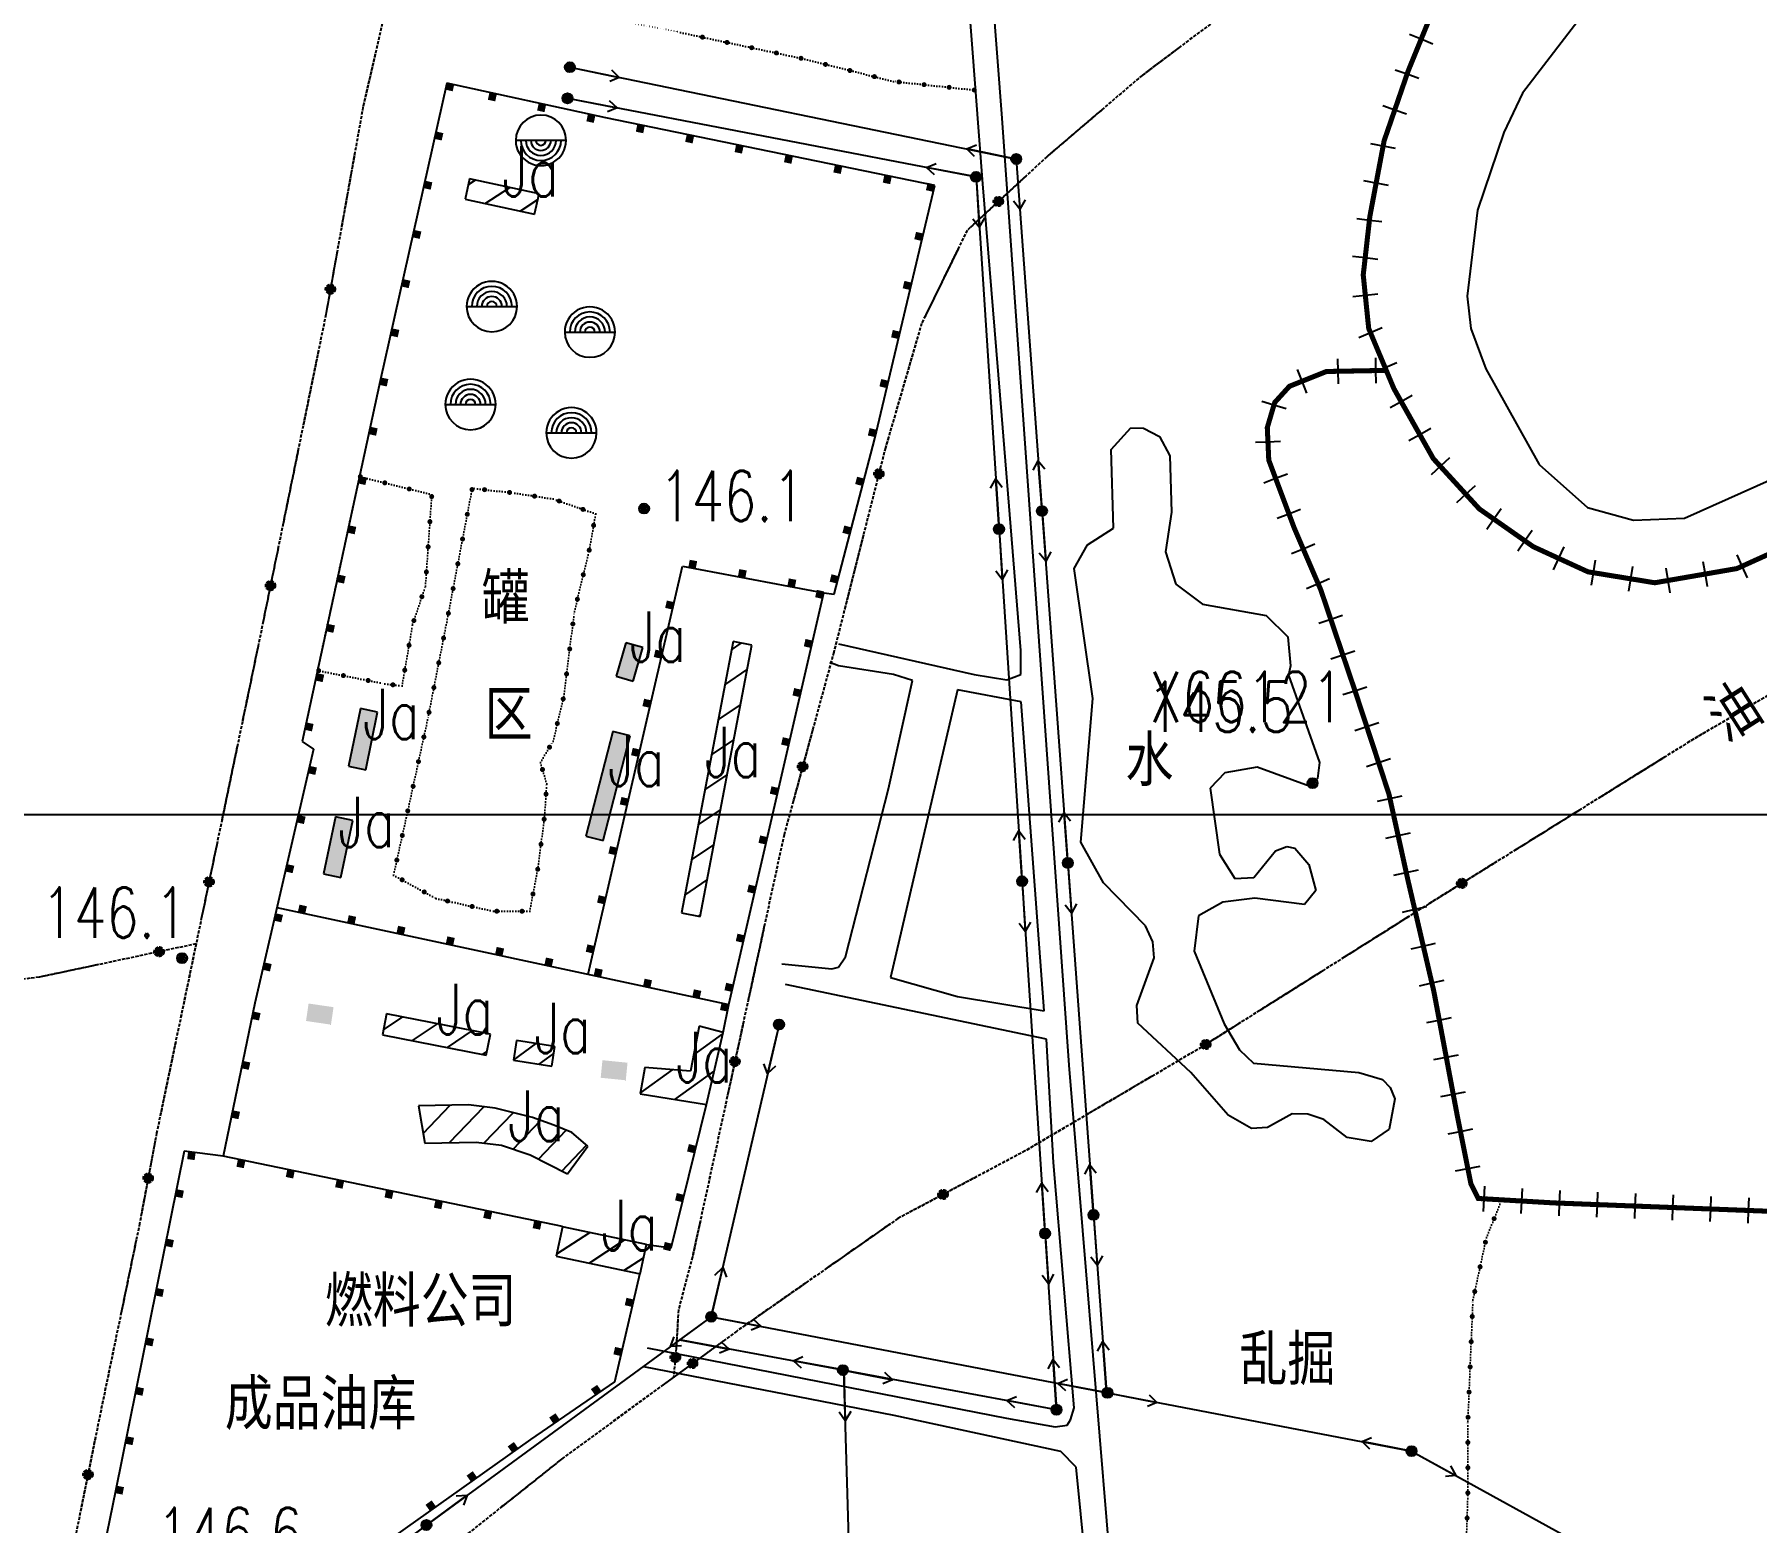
# Model space of a CAD drawing. Extents: x 408766 to 414302, y 5156573 to 5161925.
# Drawn here: x 411317 to 412000, y 5158719 to 5159309 of the extents above; entities that cross this region are included whole.
import ezdxf

# ---------------------------------------------------------------- set-up
doc = ezdxf.new("R2010")
doc.units = 0
doc.header["$LTSCALE"] = 1000
for name, pattern in [('0001', [0.5, 0.5, 0]), ('0004', [0.5, 0.5, 0]), ('5130', [1, 1, 0]), ('5320', [0.0018, 0.0013, -0.0005]), ('5400', [1, 1, 0]), ('5500', [1, 1, 0]), ('6121', [1, 1, 0]), ('6331', [1, 1, 0]), ('9100', [0.001, 0, -0.001]), ('9995', [0.001, 0, -0.001])]:
    doc.linetypes.add(name, pattern=pattern)
doc.layers.get('0').update_dxf_attribs({"linetype": 'CONTINUOUS'})
for name, color, linetype in [('0001', 1, 'CONTINUOUS'), ('0001ADD', 1, 'CONTINUOUS'), ('0001BAK', 1, 'CONTINUOUS'), ('0002', 2, 'CONTINUOUS'), ('0002ADD', 2, 'CONTINUOUS'), ('0005', 5, 'CONTINUOUS'), ('0005ADD', 5, 'CONTINUOUS'), ('0005BAK', 5, 'CONTINUOUS'), ('0006', 6, 'CONTINUOUS'), ('0007', 7, 'CONTINUOUS'), ('0009', 9, 'CONTINUOUS'), ('0010', 10, 'CONTINUOUS'), ('0010ADD', 10, 'CONTINUOUS'), ('0011ADD', 11, 'CONTINUOUS'), ('0011BAK', 11, 'CONTINUOUS'), ('0012', 12, 'CONTINUOUS'), ('0013', 13, 'CONTINUOUS'), ('0015', 15, 'CONTINUOUS'), ('0017', 85, 'CONTINUOUS')]:
    doc.layers.add(name, color=color, linetype=linetype)
doc.styles.add('CADSLDXJ', font='romanc', dxfattribs={"bigfont": 'cadsldxj'})
doc.styles.add('SIMPLEX', font='simplex.shx', dxfattribs={"width": 0.75, "height": 20})
doc.styles.add('XDX', font='simplex.shx', dxfattribs={"height": 20, "bigfont": 'xdx.shx'})

# ---------------------------------------------------------------- blocks, each defined once
blk = doc.blocks.new('8140')
for radius in [0.0002, 0.0001408438795997714, 8.315594389635764e-05, 3.012139848380626e-05]:
    blk.add_circle((0, 0), radius)
at = {"flags": 1}
blk.add_attdef('8140', (0, 0), '', height=1e-07, dxfattribs=at)
blk = doc.blocks.new('2111')
h = blk.add_hatch(color=256)
h.paths.add_polyline_path([(0.0005, 0.0003499999999999999), (-0.0005, 0.00035), (-0.0005, -0.00035), (0.0005, -0.00035)])
h.paths.add_polyline_path([(-1.071428571428571e-09, -2.5e-09), (3.392857142857143e-08, -2.5e-09), (3.392857142857143e-08, 1.25e-08), (-1.071428571428571e-09, 1.25e-08)], flags=24)
blk.add_line((0.0005, -0.00035), (0.0005, -0.00035))
at = {"style": 'CADSLDXJ', "flags": 1}
blk.add_attdef('2111', (0, 0), '', height=1e-08, dxfattribs=at)
blk = doc.blocks.new('3241')
blk.add_lwpolyline([(-0.001, 0), (0.001, 0)])
for radius, start, end in [(0.001, 359.9998770684631, 180.0000695068902), (0.0008, 0, 180), (0.0006, 0, 180), (0.0004, 0, 180), (0.0002, 0, 180), (0.001, 180.0000915167294, 359.9998163741554)]:
    blk.add_arc((0, 0), radius, start, end)
at = {"flags": 1}
blk.add_attdef('3241', (0, 0), '', height=1e-11, dxfattribs=at)
blk = doc.blocks.new('3244')
blk.add_lwpolyline([(0.001, -1.224606353822377e-19), (-0.001, 1.224606353822377e-19)])
for radius, start, end in [(0.001, 9.151672939466948e-05, 179.9998163741555), (0.001, 179.9998770684631, 6.950689016349543e-05), (0.0008, 180, 0), (0.0006, 180, 0), (0.0004, 180, 0), (0.0002, 180, 0)]:
    blk.add_arc((0, 0), radius, start, end)
at = {"flags": 1}
blk.add_attdef('3244', (0, 0), '', height=1e-08, dxfattribs=at)
blk = doc.blocks.new('5130')
blk.add_hatch(color=256).paths.add_polyline_path([(0.0002, 0, 1), (-0.0002, 0, 1)])
for points in [[(0, 0), (0.002, 0)], [(0.00163791951807736, 0.0002329556220974421), (0.002, 0), (0.001658335508446954, -0.0002290562335962028)]]:
    blk.add_lwpolyline(points)
blk.add_circle((0, 0), 0.0002)
at = {"flags": 1}
blk.add_attdef('5130', (0, 0), '', height=1e-06, dxfattribs=at)
blk = doc.blocks.new('5131')
for points in [[(-0.00163791951807736, -0.0002329556220974419), (-0.002, 2.449212707644754e-19), (-0.001658335508446954, 0.000229056233596203)], [(0, 0), (-0.002, 2.449212707644754e-19)]]:
    blk.add_lwpolyline(points)
at = {"flags": 1}
blk.add_attdef('5131', (0, 0), '', height=1e-10, dxfattribs=at)
blk = doc.blocks.new('9100')
blk.add_hatch(color=256).paths.add_polyline_path([(0.0001, 0, 1), (-0.0001, 0, 1)])

msp = doc.modelspace()

# ---------------------------------------------------------------- hatches: boundary and pattern name
at = {"layer": '0001ADD', "linetype": '0001'}
h = msp.add_hatch(dxfattribs=at)
h.set_pattern_fill('U', color=256, scale=10, angle=32.83494394615467, style=0, pattern_type=0)
h.set_pattern_definition([(32.83494394615467, (0, 0), (-5.422207600753642, 8.402360664380543), [])])
h.paths.add_polyline_path([(411487.7668301724, 5159244.095655535), (411515.3174491642, 5159238.156583783), (411517.0527362263, 5159246.206118523), (411489.5021172345, 5159252.145190275)])
for points in [[(411554.4389607122, 5159052.934391428), (411558.1776535313, 5159066.270874163), (411551.4375052417, 5159068.160424648), (411547.6988124226, 5159054.823941913)], [(411448.2969027089, 5159017.733751225), (411453.0441012328, 5159040.651098546), (411446.1896244385, 5159042.071009767), (411441.4424259146, 5159019.153662447)], [(411542.4496523156, 5158989.679738307), (411553.1308384362, 5159031.168056188), (411546.3519021606, 5159032.913342116), (411535.67071604, 5158991.425024236)], [(411438.4069163423, 5158975.060042458), (411443.1541148662, 5158997.582275623), (411436.304623676, 5158999.026045145), (411431.5574251522, 5158976.503811981)]]:
    msp.add_hatch(color=256, dxfattribs=at).paths.add_polyline_path(points)
h = msp.add_hatch(dxfattribs=at)
h.set_pattern_fill('U', color=256, scale=10, angle=34.23161450123732, style=0, pattern_type=0)
h.set_pattern_definition([(34.23161450123732, (-440880.7509105128, 54297.42221925653), (-5.625396564157236, 8.267703036271199), [])])
h.paths.add_polyline_path([(411573.5156185568, 5158960.960801451), (411580.9777221375, 5158959.541595047), (411601.4477920661, 5159067.168305848), (411593.9856884855, 5159068.587512252)])
h = msp.add_hatch(dxfattribs=at)
h.set_pattern_fill('U', color=256, scale=10, angle=33.89991602230442, style=0, pattern_type=0)
h.set_pattern_definition([(33.89991602230442, (0, 0), (-5.577438924406375, 8.30013102574391), [])])
h.paths.add_polyline_path([(411454.956672332, 5158912.631085922), (411496.112235995, 5158904.556618265), (411497.747592794, 5158912.891753142), (411456.592029131, 5158920.966220799)])
h = msp.add_hatch(dxfattribs=at)
h.set_pattern_fill('U', color=256, scale=10, angle=35.70100313589921, style=0, pattern_type=0)
h.set_pattern_definition([(35.70100313589921, (0, 0), (-5.835554292447913, 8.12073310113642), [])])
h.paths.add_polyline_path([(411557.1580196334, 5158889.215802765), (411583.4042750178, 5158884.918282645), (411590.0733990803, 5158913.496802341), (411580.6075510216, 5158916.075309572), (411577.1654129369, 5158898.240590177), (411559.3093506573, 5158899.314976259)])
h = msp.add_hatch(dxfattribs=at)
h.set_pattern_fill('U', color=256, scale=10, angle=46.19207424734838, style=0, pattern_type=0)
h.set_pattern_definition([(46.19207424734838, (0, 0), (-7.216644766960076, 6.922430086863121), [])])
h.paths.add_polyline_path([(411471.7966271051, 5158869.632219025), (411492.0522403534, 5158870.05371044), (411502.1800575355, 5158868.789248301), (411513.5738281099, 5158864.995861885), (411528.3435588611, 5158857.409076948), (411536.3613903747, 5158868.367756886), (411530.0315178334, 5158873.847096856), (411522.8576552478, 5158876.797512548), (411514.4178181541, 5158879.74792824), (411499.6480874029, 5158883.541314656), (411489.0982857567, 5158884.805776794), (411469.2646780886, 5158884.38428538)])
h = msp.add_hatch(dxfattribs=at)
h.set_pattern_fill('U', color=256, scale=10, angle=32.95481325620268, style=0, pattern_type=0)
h.set_pattern_definition([(32.95481325620268, (0, 0), (-5.439774419083371, 8.390998407191255), [])])
h.paths.add_polyline_path([(411523.9079497463, 5158824.837144294), (411557.1570060598, 5158817.742424164), (411559.638532068, 5158829.371613022), (411526.3894757545, 5158836.466333152)])
at = {"layer": '0005ADD', "linetype": '5320'}
h = msp.add_hatch(color=256, dxfattribs=at)
edge = h.paths.add_edge_path()
edge.add_arc((411699.1933895344, 5159243.175074853), 1.9, 0, 360)
h = msp.add_hatch(color=256, dxfattribs=at)
edge = h.paths.add_edge_path()
edge.add_arc((411434.3006407747, 5159208.411442741), 1.9, 0, 360)
h = msp.add_hatch(color=256, dxfattribs=at)
edge = h.paths.add_edge_path()
edge.add_arc((411651.8225135169, 5159135.120912494), 1.9, 0, 360)
h = msp.add_hatch(color=256, dxfattribs=at)
edge = h.paths.add_edge_path()
edge.add_arc((411410.5324968085, 5159090.791665652), 1.9, 0, 360)
h = msp.add_hatch(color=256, dxfattribs=at)
edge = h.paths.add_edge_path()
edge.add_arc((411621.5965025576, 5159018.994837475), 1.9, 0, 360)
h = msp.add_hatch(color=256, dxfattribs=at)
edge = h.paths.add_edge_path()
edge.add_arc((411386.1627645919, 5158973.292380296), 1.9, 0, 360)
h = msp.add_hatch(color=256, dxfattribs=at)
edge = h.paths.add_edge_path()
edge.add_arc((411883.00654833, 5158972.668834651), 1.9, 0, 360)
h = msp.add_hatch(color=256, dxfattribs=at)
edge = h.paths.add_edge_path()
edge.add_arc((411366.3629610306, 5158945.560097976), 1.9, 0, 360)
h = msp.add_hatch(color=256, dxfattribs=at)
edge = h.paths.add_edge_path()
edge.add_arc((411781.4506489729, 5158908.744274274), 1.9, 0, 360)
h = msp.add_hatch(color=256, dxfattribs=at)
edge = h.paths.add_edge_path()
edge.add_arc((411594.7380032139, 5158902.068952519), 1.9, 0, 360)
h = msp.add_hatch(color=256, dxfattribs=at)
edge = h.paths.add_edge_path()
edge.add_arc((411362.028517199, 5158855.747554573), 1.9, 0, 360)
h = msp.add_hatch(color=256, dxfattribs=at)
edge = h.paths.add_edge_path()
edge.add_arc((411677.2722424302, 5158849.241305972), 1.9, 0, 360)
h = msp.add_hatch(color=256, dxfattribs=at)
edge = h.paths.add_edge_path()
edge.add_arc((411571.1173662716, 5158784.640860711), 1.9, 0, 360)
h = msp.add_hatch(color=256, dxfattribs=at)
edge = h.paths.add_edge_path()
edge.add_arc((411577.8971758049, 5158782.223855106), 1.9, 0, 360)
h = msp.add_hatch(color=256, dxfattribs=at)
edge = h.paths.add_edge_path()
edge.add_arc((411338.1341007862, 5158738.15324433), 1.9, 0, 360)

# ---------------------------------------------------------------- linework, layer by layer
at = {"layer": '0001', "linetype": '6121'}
for points in [[(411961.5501867359, 5159356.17974359), (411933.417724, 5159320.37505), (411907.081907, 5159286.202702), (411899.661803, 5159270.543073), (411889.275106, 5159239.734433999), (411885.134768, 5159205.578705001), (411886.675592, 5159192.84292), (411892.561788, 5159176.813070999), (411913.676447, 5159138.78195), (411932.850649, 5159121.748205001), (411951.099688, 5159116.798421), (411971.411667, 5159117.503044), (412011.236728, 5159135.434876001)], [(411815.025628, 5159059.019673999), (411814.284019, 5159055.232358), (411826.618056, 5159020.61841), (411825.804448, 5159014.294489), (411822.546375, 5159011.211732), (411801.835034, 5159018.768266001), (411789.090727, 5159016.583672), (411783.208224, 5159010.40051), (411786.905683, 5158984.276874), (411792.971865, 5158974.588558001), (411800.593215, 5158975.011557), (411809.136147, 5158985.563426), (411813.625437, 5158987.342703), (411816.775507, 5158986.62056), (411822.29804, 5158980.120654), (411825.178119, 5158969.886233), (411820.580842, 5158964.302029), (411800.992862, 5158966.749944001), (411788.266629, 5158965.199382), (411778.600488, 5158959.755889), (411776.93736, 5158945.839603), (411788.799723, 5158916.950708), (411794.847854, 5158906.628324), (411800.406343, 5158901.396791), (411842.152418, 5158897.699417), (411851.584518, 5158894.899014), (411854.662545, 5158891.640338), (411856.437352, 5158887.148541001), (411854.194503, 5158875.152480001), (411847.080835, 5158870.272716001), (411837.612761, 5158871.804775), (411828.30668, 5158879.044202), (411822.024622, 5158881.122508001), (411815.688564, 5158881.298358999), (411806.022496, 5158875.854748), (411799.668445, 5158875.396438), (411790.30834, 5158880.733452), (411775.569691, 5158897.643598001), (411754.566877, 5158917.266372), (411754.131202, 5158924.259728), (411761.007125, 5158943.108623001), (411760.553458, 5158949.467815001), (411757.565346, 5158955.897384), (411740.925658, 5158972.860642), (411731.871275, 5158988.97867), (411736.658661, 5159045.965365), (411729.245341, 5159097.579135), (411734.584198, 5159106.950701999), (411744.92008, 5159113.644695), (411743.900855, 5159144.771501999), (411751.756266, 5159153.438366001), (411756.825275, 5159153.297424), (411763.071564, 5159149.950445), (411767.291011, 5159142.217205999), (411767.92845, 5159119.986386), (411765.577718, 5159104.18523), (411769.653179, 5159091.378761), (411780.208796, 5159083.469489), (411805.445645, 5159078.960183), (411814.082357, 5159070.469657), (411815.025628, 5159059.019673999)]]:
    msp.add_lwpolyline(points, dxfattribs=at)
at = {"layer": '0001', "linetype": '0001'}
for points in [[(411487.7668301724, 5159244.095655535), (411515.3174491642, 5159238.156583783), (411517.0527362263, 5159246.206118523), (411489.5021172345, 5159252.145190275)], [(411554.4389607122, 5159052.934391428), (411558.1776535313, 5159066.270874163), (411551.4375052417, 5159068.160424648), (411547.6988124226, 5159054.823941913)], [(411573.5156185568, 5158960.960801451), (411580.9777221375, 5158959.541595047), (411601.4477920661, 5159067.168305848), (411593.9856884855, 5159068.587512252)], [(411448.2969027089, 5159017.733751225), (411453.0441012328, 5159040.651098546), (411446.1896244385, 5159042.071009767), (411441.4424259146, 5159019.153662447)], [(411542.4496523156, 5158989.679738307), (411553.1308384362, 5159031.168056188), (411546.3519021606, 5159032.913342116), (411535.67071604, 5158991.425024236)], [(411438.4069163423, 5158975.060042458), (411443.1541148662, 5158997.582275623), (411436.304623676, 5158999.026045145), (411431.5574251522, 5158976.503811981)], [(411454.956672332, 5158912.631085922), (411496.112235995, 5158904.556618265), (411497.747592794, 5158912.891753142), (411456.592029131, 5158920.966220799)], [(411557.1580196334, 5158889.215802765), (411583.4042750178, 5158884.918282645), (411590.0733990803, 5158913.496802341), (411580.6075510216, 5158916.075309572), (411577.1654129369, 5158898.240590177), (411558.9730976246, 5158899.662867978)], [(411506.8910630364, 5158902.599181097), (411522.0794419053, 5158900.15236648), (411523.3345108766, 5158907.942778909), (411508.1461320078, 5158910.389593526)], [(411471.7966271051, 5158869.632219025), (411492.0522403534, 5158870.05371044), (411502.1800575355, 5158868.789248301), (411513.5738281099, 5158864.995861885), (411528.3435588611, 5158857.409076948), (411536.3613903747, 5158868.367756886), (411530.0315178334, 5158873.847096856), (411522.8576552478, 5158876.797512548), (411514.4178181541, 5158879.74792824), (411499.6480874029, 5158883.541314656), (411489.0982857567, 5158884.805776794), (411469.2646780886, 5158884.38428538)], [(411523.9079497463, 5158824.837144294), (411557.1570060598, 5158817.742424164), (411559.638532068, 5158829.371613022), (411526.3894757545, 5158836.466333152)]]:
    msp.add_lwpolyline(points, close=True, dxfattribs=at)
at = {"layer": '0001ADD', "linetype": '0001'}
for p, q in [((411506.8957754883, 5158902.598421931), (411515.9412139124, 5158909.13382288)), ((411517.0593677277, 5158900.96108945), (411522.8882019222, 5158905.17246835))]:
    msp.add_line(p, q, dxfattribs=at)
at = {"layer": '0001BAK', "linetype": '9995'}
for points in [[(411429.1607523771, 5159057.146876307), (411455.953017198, 5159051.841634003), (411462.705703769, 5159050.99869091), (411466.9260473469, 5159075.447178604), (411471.9900491011, 5159090.622115526), (411474.5223920943, 5159126.87337552), (411445.8399777361, 5159134.091742651)], [(411490.5594239973, 5159129.402597049), (411480.4307362569, 5159076.290121697), (411472.8343915095, 5159037.509640174), (411464.3937043537, 5158998.729158651), (411459.3290183675, 5158975.966557143), (411476.210392679, 5158966.693006372), (411499.0001111531, 5158961.634955564), (411513.3491424714, 5158961.634955564), (411516.7251436409, 5158979.339114014), (411519.2574866341, 5158999.572101745), (411520.1018290424, 5159012.218209387), (411517.5694860494, 5159020.648424817), (411522.6341720356, 5159029.079032496), (411526.8538313814, 5159046.783190946), (411531.0741749592, 5159080.505621661), (411536.9832033539, 5159104.954109355), (411539.514862115, 5159119.286103184), (411522.6341720356, 5159125.187489334), (411505.7527977241, 5159127.716318614), (411490.5594239973, 5159129.402597049)]]:
    msp.add_lwpolyline(points, dxfattribs=at)
at = {"layer": '0002', "linetype": '5130'}
for points in [[(411529.3029907119, 5159296.421540699), (411706.3134371937, 5159260.021770192), (411742.1195172609, 5158770.970400863)], [(411528.3393145217, 5159284.100770078), (411690.3665040864, 5159252.909388556), (411722.308367233, 5158763.886270593), (411572.7791695737, 5158791.560112871)], [(411612.2335593037, 5158916.698776467), (411585.3797510269, 5158800.774413816), (411372.0041218634, 5158644.741376525)], [(411585.3797510269, 5158800.774413816), (411863.1245448766, 5158747.436544944), (412042.8482861567, 5158648.456944447)], [(411642.1874879327, 5158633.007587687), (411637.9218745483, 5158779.503946108)]]:
    msp.add_lwpolyline(points, dxfattribs=at)
at = {"layer": '0005', "linetype": '6331', "const_width": 2}
for points in [[(412046.6338139445, 5159506.81801262), (411993.6558436666, 5159461.710453918), (411969.1478880752, 5159441.047533062), (411943.5274087912, 5159416.758846677), (411925.2890814618, 5159397.674881396), (411907.0507752486, 5159375.554819725), (411887.5097102529, 5159344.326505199), (411870.4552579725, 5159316.251247632), (411861.7703472353, 5159294.998645531), (411852.2169517593, 5159267.240145075), (411846.5717481662, 5159237.313019904), (411843.9369214321, 5159214.04528719), (411846.1081438374, 5159192.792697195), (411856.0957922409, 5159168.937728489), (411871.7286231214, 5159141.179228032), (411889.9669504507, 5159121.227803182), (411911.3659380372, 5159106.239878855), (411933.0782254381, 5159096.26416643), (411959.567189461, 5159091.926904894), (411992.1356311205, 5159097.565343679), (412033.3889624011, 5159116.21559128)], [(412177.1542934675, 5158842.021829408), (412174.2420510157, 5158839.470918507), (412130.8069603879, 5158838.298407567), (412025.1540994463, 5158841.815964597), (411919.5012173885, 5158845.919764993), (411889.5662299155, 5158847.678543508), (411886.6314276362, 5158853.541134524), (411881.3487877565, 5158879.922788044), (411871.9574162393, 5158929.754781416), (411861.7522507238, 5158973.572674925), (411854.1217732439, 5159008.161953445), (411840.621670089, 5159049.200066346), (411827.1215880503, 5159089.065668307), (411816.556308291, 5159113.68854331), (411806.4721170047, 5159140.567503194), (411805.8851523256, 5159153.465208272), (411808.819954605, 5159163.431599682), (411814.6895591637, 5159169.880446169), (411829.3635705606, 5159175.743037185), (411853.0648942788, 5159176.176867586)]]:
    msp.add_lwpolyline(points, dxfattribs=at)
at = {"layer": '0005ADD', "linetype": '5320'}
for points in [[(411771.50754233, 5159304.697660794), (411756.2480261234, 5159293.211480291), (411747.9552778207, 5159286.13656036)], [(411452.0821629183, 5159301.712213992), (411447.2282371895, 5159280.602072969), (411445.7583057963, 5159272.393642704)], [(411740.34770539, 5159279.646195062), (411718.4232552648, 5159260.941451652), (411717.5559868467, 5159260.140186697)], [(411443.9955881006, 5159262.550227324), (411438.7074350137, 5159233.019981188)], [(411710.2109479215, 5159253.354141959), (411688.1758311457, 5159232.996007745)], [(411436.944717318, 5159223.176565808), (411432.4913631149, 5159198.308025963), (411431.5436859237, 5159193.667950245)], [(411683.2655214902, 5159224.396236975), (411670.0661936951, 5159197.455974435)], [(411429.5426202937, 5159183.870208855), (411423.5394234036, 5159154.476984685)], [(411666.8050494677, 5159188.035357514), (411658.435403567, 5159159.226521587)], [(411655.6455216002, 5159149.623576278), (411654.432829237, 5159145.449414582), (411648.1471335787, 5159120.578162331)], [(411421.5383577735, 5159144.679243295), (411415.5351608834, 5159115.286019125)], [(411645.6968802865, 5159110.882995556), (411638.3461204101, 5159081.797495229)], [(411413.5340952533, 5159105.488277735), (411407.5308983632, 5159076.095053566)], [(411405.5279983747, 5159066.297690469), (411399.4126613906, 5159036.92759252)], [(411635.8958671179, 5159072.102328454), (411633.9444108088, 5159064.380802507), (411628.1595543503, 5159043.11798717)], [(411625.5343336333, 5159033.468727292), (411617.6586714823, 5159004.520947659)], [(411979.7857873938, 5159032.715854506), (411973.3585683213, 5159028.932078067), (411972.1379238865, 5159028.17196872)], [(411397.3742157292, 5159027.137559869), (411391.2588787451, 5158997.76746192)], [(411963.6492214526, 5159022.885955951), (411938.1831141508, 5159007.027917646)], [(411929.6944117168, 5159001.741904877), (411904.228304415, 5158985.883866573)], [(411615.0334507653, 5158994.871687782), (411614.244003601, 5158991.969996203), (411608.5204899048, 5158965.590941316)], [(411389.2204330837, 5158987.97742927), (411383.1050960996, 5158958.607331321)], [(411895.7396019811, 5158980.597853804), (411870.2734946792, 5158964.739815499)], [(411861.8129826119, 5158959.408811498), (411836.4354035681, 5158943.409483953)], [(411606.400107337, 5158955.818327655), (411600.0389596336, 5158926.500486672)], [(411381.0355232151, 5158948.67713486), (411351.6903988461, 5158942.443061091)], [(411381.0648377524, 5158948.817676433), (411374.939192227, 5158919.449726779)], [(411341.908690723, 5158940.365036501), (411318.7424987979, 5158935.443614203), (411312.4698624625, 5158934.697763389)], [(411827.9762105535, 5158938.076374772), (411802.5986315098, 5158922.077047228)], [(411597.9185770658, 5158916.727873011), (411591.5574293624, 5158887.410032028)], [(411794.1394384952, 5158916.743938046), (411779.8416116556, 5158907.729854614), (411768.5531519375, 5158901.08717282)], [(411372.8973103852, 5158909.660410228), (411366.7716648598, 5158880.292460574)], [(411759.9346144618, 5158896.015603853), (411734.0790020349, 5158880.800896955)], [(411589.4370467946, 5158877.637418367), (411583.0758990913, 5158848.319577385)], [(411725.4604645592, 5158875.729327988), (411709.7987788519, 5158866.513226136), (411699.3523294532, 5158860.966055737)], [(411364.7943406766, 5158870.490356902), (411359.2626937213, 5158841.004752245)], [(411690.520294644, 5158856.27615583), (411664.0241902165, 5158842.206456112)], [(411580.9555165235, 5158838.546963723), (411577.9039068652, 5158824.482425235), (411573.9034719276, 5158809.395583306)], [(411655.4913552774, 5158837.027622668), (411630.9047355241, 5158819.837563648)], [(411357.2950221064, 5158831.200647968), (411351.2098822268, 5158801.824278678)], [(411622.7091956063, 5158814.107543974), (411598.122575853, 5158796.917484954)], [(411572.1033466802, 5158799.607275824), (411571.4342667514, 5158788.246426157), (411570.4251157887, 5158776.764714792)], [(411349.181502267, 5158792.032155582), (411343.0963623874, 5158762.655786292)], [(411590.0089778585, 5158791.072824029), (411565.7853737504, 5158773.374886183)], [(411557.7108390477, 5158767.475573568), (411533.4872349396, 5158749.777635721)], [(411341.1040546076, 5158752.856283957), (411335.1641469644, 5158723.450204701)], [(411525.4459999239, 5158743.834642925), (411501.9639121368, 5158725.164036263)]]:
    msp.add_lwpolyline(points, dxfattribs=at)
at = {"layer": '0005ADD', "linetype": '6331'}
for points in [[(411871.5240441403, 5159305.64907888), (411866.89560916, 5159307.540530606), (411862.2671742809, 5159309.431982581)], [(411866.0258784208, 5159291.999174498), (411861.2980535207, 5159293.626341273), (411856.5702287079, 5159295.253508301)], [(411861.1444678311, 5159277.815668914), (411856.416642931, 5159279.442835689), (411851.6888181181, 5159281.070002717)], [(411856.7419908677, 5159264.254760189), (411851.8286458794, 5159265.18160485), (411846.9153009408, 5159266.108449775)], [(411853.9615501412, 5159249.514707633), (411849.0482051529, 5159250.441552294), (411844.1348602143, 5159251.368397219)], [(411851.3554650221, 5159235.120861115), (411846.3872214943, 5159235.683494431), (411841.4189779967, 5159236.246128013)], [(411849.6676593719, 5159220.216119853), (411844.6994158442, 5159220.778753169), (411839.7311723466, 5159221.341386751)], [(411849.7468188315, 5159206.372507176), (411844.7727061762, 5159205.864370096), (411839.7985934938, 5159205.356233281)], [(411851.4386749658, 5159193.007703649), (411846.826585049, 5159191.07673845), (411842.2144950288, 5159189.145773498)], [(411817.7558170008, 5159176.489761486), (411819.6108277244, 5159171.84660144), (411821.4658381992, 5159167.203441294)], [(411833.7690487704, 5159180.824512838), (411833.8605221036, 5159175.825349646), (411833.9519951688, 5159170.826186448)], [(411857.231658102, 5159179.171470549), (411852.6195681852, 5159177.24050535), (411848.007478165, 5159175.309540398)], [(411848.7665366126, 5159181.099027724), (411848.8580099458, 5159176.099864531), (411848.949483011, 5159171.100701334)], [(411803.7466472703, 5159163.903525311), (411808.5430082321, 5159162.491108403), (411813.3393691183, 5159161.078691237)], [(411863.3961196239, 5159166.164263108), (411859.0394793545, 5159163.710758357), (411854.6828389536, 5159161.25725384)], [(411801.1444953096, 5159147.65280476), (411806.1393270505, 5159147.88008406), (411811.1341588036, 5159148.107363093)], [(411870.7567165673, 5159153.094388868), (411866.4000762979, 5159150.640884117), (411862.043435897, 5159148.1873796)], [(411878.2130812179, 5159141.496294477), (411874.5226417484, 5159138.122771611), (411870.832202098, 5159134.749248944)], [(411804.4883723742, 5159131.620750951), (411809.1697669954, 5159133.377038057), (411813.8511617106, 5159135.133324913)], [(411888.3337198591, 5159130.4250401), (411884.6432803895, 5159127.051517234), (411880.9528407392, 5159123.677994567)], [(411809.757322549, 5159117.576600423), (411814.4387171702, 5159119.332887529), (411819.1201118854, 5159121.089174385)], [(411898.6587718655, 5159121.244456435), (411895.7903254759, 5159117.149091334), (411892.9218788667, 5159113.053726387)], [(411815.4990399552, 5159103.472407741), (411820.0939245345, 5159105.443964411), (411824.6888092195, 5159107.415520835)], [(411910.9449216122, 5159112.639194997), (411908.0764752225, 5159108.543829896), (411905.2080286134, 5159104.44846495)], [(411923.4343178549, 5159106.197547327), (411921.3468233969, 5159101.654160166), (411919.2593286955, 5159097.110773118)], [(411935.9483525871, 5159100.860798667), (411935.1403880129, 5159095.926511155), (411934.3324231742, 5159090.992223687)], [(411978.6654133764, 5159100.307679111), (411979.5183233587, 5159095.380961688), (411980.371233077, 5159090.45424422)], [(411992.0760198307, 5159103.025620055), (411994.1357325641, 5159098.46957095), (411996.1954450533, 5159093.913521733)], [(411821.4137971776, 5159089.687791424), (411826.0086817569, 5159091.659348094), (411830.6035664419, 5159093.630904518)], [(411950.7512304569, 5159098.436998599), (411949.9432658827, 5159093.502711087), (411949.1353010441, 5159088.568423619)], [(411963.8852772975, 5159097.748855652), (411964.7381872798, 5159092.822138229), (411965.5910969981, 5159087.895420761)], [(411826.2917036699, 5159075.927732616), (411831.0275371451, 5159077.531441223), (411835.7633707062, 5159079.135149576)], [(411831.1029193781, 5159061.72026263), (411835.8387528533, 5159063.323971237), (411840.5745864144, 5159064.92767959)], [(411835.899626109, 5159047.553834588), (411840.6492400742, 5159049.116258085), (411845.3988541231, 5159050.678681326)], [(411840.586986747, 5159033.305022349), (411845.3366007123, 5159034.867445845), (411850.0862147612, 5159036.429869086)], [(411845.2743473851, 5159019.056210109), (411850.0239613503, 5159020.618633606), (411854.7735753992, 5159022.181056847)], [(411849.6455814225, 5159005.242554101), (411854.5281925671, 5159006.31963739), (411859.4108037692, 5159007.396720418)], [(411852.8769239637, 5158990.594741112), (411857.7595351082, 5158991.6718244), (411862.6421463104, 5158992.748907428)], [(411856.1082665048, 5158975.946928122), (411860.9908776493, 5158977.024011411), (411865.8734888515, 5158978.101094439)], [(411859.4833180354, 5158961.271737793), (411864.3529983404, 5158962.405851424), (411869.2226787062, 5158963.539964793)], [(411862.8857513552, 5158946.662718405), (411867.7554316602, 5158947.796832035), (411872.625112026, 5158948.930945405)], [(411866.2881846751, 5158932.053699016), (411871.1578649801, 5158933.187812646), (411876.0275453459, 5158934.321926015)], [(411869.1690986064, 5158917.552229834), (411874.0826082826, 5158918.478201034), (411878.9961180083, 5158919.40417197)], [(411871.9471054659, 5158902.811718381), (411876.860615142, 5158903.737689581), (411881.7741248677, 5158904.663660517)], [(411874.7251123253, 5158888.071206928), (411879.6386220015, 5158888.997178128), (411884.5521317272, 5158889.923149064)], [(411877.5781832534, 5158873.287473968), (411882.480867237, 5158874.269150981), (411887.3835512733, 5158875.250827731)], [(411880.523307345, 5158858.579440651), (411885.4259913287, 5158859.561117663), (411890.3286753649, 5158860.542794413)], [(411891.5733408261, 5158842.551996738), (411891.8666330506, 5158847.543387293), (411892.1599255425, 5158852.534777832)], [(411906.5475180572, 5158841.672214802), (411906.8408102816, 5158846.663605358), (411907.1341027736, 5158851.654995897)], [(411921.6231343801, 5158840.833574479), (411921.8172311243, 5158845.829805705), (411922.0113281363, 5158850.82603692)], [(411936.611831739, 5158840.251379077), (411936.8059284831, 5158845.247610303), (411937.0000254951, 5158850.243841518)], [(411951.6005290978, 5158839.669183675), (411951.794625842, 5158844.665414901), (411951.9887228539, 5158849.661646116)], [(411966.5892264566, 5158839.086988273), (411966.7833232008, 5158844.083219498), (411966.9774202127, 5158849.079450713)], [(411981.5779238154, 5158838.504792871), (411981.7720205596, 5158843.501024096), (411981.9661175715, 5158848.497255311)], [(411996.5666211742, 5158837.922597469), (411996.7607179183, 5158842.918828694), (411996.9548149303, 5158847.915059909)]]:
    msp.add_lwpolyline(points, dxfattribs=at)
at = {"layer": '0005ADD', "linetype": '5320'}
for centre in [(411699.1933895344, 5159243.175074853), (411434.3006407747, 5159208.411442741), (411651.8225135169, 5159135.120912494), (411410.5324968085, 5159090.791665652), (411621.5965025576, 5159018.994837475), (411386.1627645919, 5158973.292380296), (411883.00654833, 5158972.668834651), (411366.3629610306, 5158945.560097976), (411781.4506489729, 5158908.744274274), (411594.7380032139, 5158902.068952519), (411362.028517199, 5158855.747554573), (411677.2722424302, 5158849.241305972), (411571.1173662716, 5158784.640860711), (411577.8971758049, 5158782.223855106), (411338.1341007862, 5158738.15324433)]:
    msp.add_circle(centre, 1.9, dxfattribs=at)
at = {"layer": '0005BAK', "linetype": '5320'}
for points in [[(411850.5183924967, 5160135.68178695), (411746.4660275745, 5159975.269652507), (411730.2891399628, 5159926.640844685), (411726.9398494406, 5159915.935926328), (411700.8153706976, 5159895.86419987), (411661.2937509819, 5159875.792485517), (411639.858295863, 5159845.015840701), (411608.3749691774, 5159792.160304044), (411585.3624780439, 5159756.98594426), (411565.2667349107, 5159716.173436215), (411543.1614132408, 5159671.346597405), (411531.7738296885, 5159633.879389209), (411527.0848271806, 5159613.138607623), (411512.3565684814, 5159557.159550727), (411490.2512468116, 5159468.174928234), (411463.3242500764, 5159350.605019231), (411447.2282371895, 5159280.602072969), (411432.4913631149, 5159198.308025963), (411405.6280314698, 5159066.778118907), (411382.1419903168, 5158953.981828056), (411365.3955377057, 5158873.694946432), (411358.6559702799, 5158837.770705013), (411342.5793842198, 5158760.160043899), (411327.1726435943, 5158683.887505146)], [(412034.7957814037, 5159506.855635623), (411993.030954443, 5159467.501926808), (411953.6301400274, 5159432.083598558), (411916.5934015055, 5159401.387719724), (411845.6719693433, 5159357.311573599), (411810.6211170757, 5159334.139326806), (411756.2480261234, 5159293.211480291), (411718.4232552648, 5159260.941451652), (411686.9026375182, 5159231.819710518), (411668.7782527513, 5159194.82724457), (411654.432829237, 5159145.449414582), (411633.9444108088, 5159064.380802507), (411614.244003601, 5158991.969996203), (411577.9039068652, 5158824.482425235), (411572.3304347185, 5158803.463187432), (411571.4342667514, 5158788.246426157), (411570.4251157887, 5158776.764714792)], [(412083.5594605798, 5159093.808587638), (411973.3585683213, 5159028.932078067), (411869.894054955, 5158964.503534012), (411779.8416116556, 5158907.729854614), (411709.7987788519, 5158866.513226136), (411659.3438677056, 5158839.721157472), (411595.4768653763, 5158795.067701629), (411526.5005231322, 5158744.673094268), (411467.382957635, 5158697.668721306)], [(411381.0355232151, 5158948.67713486), (411318.7424987979, 5158935.443614203), (411273.004716826, 5158930.005141432), (411192.4190718106, 5158915.865126757), (411123.8123671787, 5158903.90050361), (411050.8496823058, 5158891.935868358), (410972.4420379688, 5158882.146624635), (410917.7741449198, 5158874.458131697), (410909.7820961839, 5158874.458131697), (410904.5872359989, 5158877.252014878), (410902.1896277129, 5158886.032785404), (410899.3923969299, 5158900.800431169)]]:
    msp.add_lwpolyline(points, dxfattribs=at)
at = {"layer": '0006', "linetype": '0004'}
for points in [[(411635.8290066121, 5159067.766650054), (411689.6833323675, 5159055.510726485), (411702.6356598398, 5159053.468072558), (411708.0891955741, 5159055.510726485), (411708.0891955741, 5159065.043111483), (411700.590643974, 5159158.324445193), (411693.1026584493, 5159250.125205847), (411684.2406028467, 5159365.194848122), (411669.8940336978, 5159570.669065842), (411659.5743399663, 5159714.909507734), (411656.1658200978, 5159751.677278438), (411656.8518945845, 5159798.528226589), (411659.5786624516, 5159820.316535154), (411667.758966053, 5159854.360767288), (411678.6662776596, 5159892.490444941), (411700.4806607346, 5159951.046524212), (411754.5422256506, 5160073.445106358), (411793.3989679297, 5160159.236571335)], [(411788.6197399163, 5160128.853505209), (411744.3092217649, 5160028.763462736), (411714.8140222892, 5159958.695532178), (411695.04465508, 5159910.352584885), (411682.774079609, 5159876.989237393), (411676.6387918734, 5159853.839159543), (411669.1400001353, 5159820.475812051), (411665.7324408191, 5159796.208868631), (411665.0509289559, 5159773.058790781), (411666.4141928204, 5159732.886459199), (411671.1862166915, 5159677.734803143), (411673.5169288014, 5159629.821314635), (411684.1469489966, 5159488.584608885), (411688.933362192, 5159431.457859185), (411700.5493402247, 5159276.251710479), (411714.1769359703, 5159083.763997564), (411727.1969823805, 5158900.617317108), (411745.1916182497, 5158683.339046065)], [(411613.383300532, 5158940.770238108), (411633.1526677412, 5158938.72758418), (411635.8794356083, 5158939.408468823), (411638.6062034754, 5158943.493776679), (411655.6488028176, 5159010.220609325), (411665.1926104215, 5159053.116341813), (411657.6433896872, 5159055.510726485), (411635.8290066121, 5159058.915149699), (411632.4204867437, 5159060.276918984)], [(411683.0795352432, 5159049.387995922), (411656.4424591628, 5158935.365423722), (411683.0795352432, 5158927.763909731), (411717.3273074056, 5158922.062705406), (411708.2897108686, 5159044.637084094), (411683.0795352432, 5159049.387995922)], [(411559.9167977714, 5158788.390017173), (411702.3921598295, 5158760.473746824), (411721.7540127216, 5158757.092038121), (411726.5257964545, 5158757.772922764), (411727.8893004571, 5158759.815714355), (411729.2528044598, 5158764.581906854), (411721.0722607203, 5158861.948410756), (411718.3651841755, 5158910.811313831), (411708.8213765715, 5158912.853967759), (411614.7468045346, 5158932.599622397)], [(411742.3895579755, 5158614.492685155), (411730.1189825044, 5158741.137366356), (411723.9834546308, 5158747.26532814), (411657.8585534043, 5158761.563905637), (411558.5535339069, 5158780.900286105)]]:
    msp.add_lwpolyline(points, dxfattribs=at)
at = {"layer": '0009', "linetype": '9995'}
msp.add_lwpolyline([(411445.8980119248, 5159134.359466888), (411428.6740734412, 5159054.90172134)], dxfattribs=at)
at = {"layer": '0010', "linetype": '5400'}
for points in [[(411630.0530695864, 5159087.975799656), (411634.0911044673, 5159087.355310644), (411650.2432439909, 5159149.094403191), (411673.996319548, 5159249.479400638), (411543.5678351273, 5159276.377789387), (411480.4628289634, 5159290.155870297), (411454.0603143199, 5159172.01392945), (411423.0521847109, 5159028.966735293), (411427.5750456173, 5159025.924804189), (411404.3603465561, 5158925.181504541), (411391.7269121542, 5158864.449178357)], [(411536.5864102813, 5158936.600692447), (411560.2527976083, 5159039.205675577), (411573.9911961333, 5159098.526558124), (411630.0530695864, 5159087.975799656)], [(411413.0943980909, 5158963.084092406), (411537.5529516898, 5158936.393413432), (411592.3484494284, 5158924.598142217), (411630.0530695864, 5159087.975799656)], [(411590.0733990803, 5158913.496802341), (411592.3484494284, 5158924.598142217)], [(411559.638532068, 5158829.371613022), (411569.4831587403, 5158828.160085814), (411583.4042750178, 5158884.918282645)], [(411526.3869817759, 5158836.505371299), (411391.7269121542, 5158864.449178357), (411376.3062771244, 5158866.485638355), (411349.0694013856, 5158731.574442653), (411331.1961505873, 5158645.22679557), (411342.3132366925, 5158641.895658821), (411357.321305046, 5158640.785271835), (411406.2365134712, 5158675.76225612), (411513.7383860026, 5158752.116468745), (411547.0896654341, 5158774.879268811), (411557.0950513752, 5158818.184094968)]]:
    msp.add_lwpolyline(points, dxfattribs=at)
at = {"layer": '0010ADD', "linetype": '5400', "const_width": 3}
for points in [[(411480.2063908122, 5159289.008400016), (411483.1341651172, 5159288.354077757)], [(411498.8538028504, 5159286.14046262), (411498.213852331, 5159283.2095134)], [(411518.3934913117, 5159281.874249447), (411517.7535407923, 5159278.943300227)], [(411537.933179773, 5159277.608036274), (411537.2932292536, 5159274.677087054)], [(411475.8443659064, 5159269.489877052), (411478.7721402114, 5159268.835554793)], [(411557.5070995726, 5159273.503081799), (411556.9011397001, 5159270.564916957)], [(411577.0948907375, 5159269.463473244), (411576.488930865, 5159266.525308402)], [(411596.6826819024, 5159265.423864689), (411596.0767220299, 5159262.485699847)], [(411616.2704730674, 5159261.384256133), (411615.6645131949, 5159258.446091291)], [(411635.8582642323, 5159257.344647578), (411635.2523043598, 5159254.406482737)], [(411471.4823410006, 5159249.971354087), (411474.4101153056, 5159249.317031828)], [(411655.4460553972, 5159253.305039023), (411654.8400955247, 5159250.366874182)], [(411673.7523894999, 5159248.44850604), (411670.8330075114, 5159249.139309055)], [(411467.1203160948, 5159230.452831123), (411470.0480903998, 5159229.798508864)], [(411669.1471592014, 5159228.985930314), (411666.227777213, 5159229.676733329)], [(411462.758291189, 5159210.934308158), (411465.686065494, 5159210.279985899)], [(411664.5419289029, 5159209.523354588), (411661.6225469144, 5159210.214157603)], [(411458.3962662832, 5159191.415785193), (411461.3240405882, 5159190.761462934)], [(411659.9366986043, 5159190.060778862), (411657.0173166159, 5159190.751581877)], [(411454.034988871, 5159171.897097688), (411456.966892451, 5159171.261533846)], [(411655.3314683058, 5159170.598203136), (411652.4120863174, 5159171.28900615)], [(411449.7980202524, 5159152.351047015), (411452.7299238323, 5159151.715483173)], [(411650.7262380072, 5159151.135627409), (411647.8068560188, 5159151.826430424)], [(411445.5610516338, 5159132.804996341), (411448.4929552138, 5159132.169432499)], [(411645.7121265256, 5159131.774896996), (411642.8098117187, 5159132.534218247)], [(411441.3240830151, 5159113.258945669), (411444.2559865951, 5159112.623381827)], [(411640.6501072697, 5159112.426099591), (411637.7477924628, 5159113.185420842)], [(411577.7354853722, 5159097.821888641), (411578.2903588092, 5159100.770128026)], [(411437.0871143966, 5159093.712894996), (411440.0190179765, 5159093.077331154)], [(411597.3904380062, 5159094.122856747), (411597.9453114432, 5159097.071096132)], [(411617.0453906403, 5159090.423824853), (411617.6002640773, 5159093.372064237)], [(411635.5880880138, 5159093.077302185), (411632.6857732069, 5159093.836623436)], [(411629.8257270699, 5159086.990703198), (411626.9025659201, 5159087.665335611)], [(411570.3383660389, 5159082.754042529), (411567.4157261872, 5159083.43092974)], [(411432.8501457779, 5159074.166844322), (411435.7820493579, 5159073.53128048)], [(411625.3283009441, 5159067.502933745), (411622.4051397943, 5159068.177566159)], [(411565.825907903, 5159063.2697483), (411562.9032680512, 5159063.946635512)], [(411428.6131771593, 5159054.620793649), (411431.5450807393, 5159053.985229807)], [(411561.313449767, 5159043.785454073), (411558.3908099153, 5159044.462341284)], [(411620.8308748183, 5159048.015164292), (411617.9077136685, 5159048.689796706)], [(411424.3762085407, 5159035.074742976), (411427.3081121207, 5159034.439179134)], [(411556.8142828962, 5159024.298087901), (411553.891040647, 5159024.972368817)], [(411616.3334486925, 5159028.52739484), (411613.4102875427, 5159029.202027253)], [(411425.7114007225, 5159017.837267255), (411428.6347845092, 5159017.163600249)], [(411611.8360225667, 5159009.039625387), (411608.9128614169, 5159009.7142578)], [(411552.3192000929, 5159004.809777801), (411549.3959578437, 5159005.484058716)], [(411421.2204106498, 5158998.348013597), (411424.1437944365, 5158997.67434659)], [(411607.3385964409, 5158989.551855934), (411604.4154352911, 5158990.226488347)], [(411547.8241172896, 5158985.321467699), (411544.9008750404, 5158985.995748615)], [(411416.7294205771, 5158978.858759938), (411419.6528043638, 5158978.185092932)], [(411602.841170315, 5158970.064086482), (411599.9180091653, 5158970.738718895)], [(411422.8720842757, 5158960.987225011), (411423.5011630526, 5158963.920526886)], [(411543.3290344863, 5158965.833157599), (411540.4057922371, 5158966.507438514)], [(411412.2384305044, 5158959.369506279), (411415.1618142911, 5158958.695839273)], [(411442.4274566452, 5158956.793490221), (411443.0565354221, 5158959.726792096)], [(411461.9828290148, 5158952.599755431), (411462.6119077917, 5158955.533057306)], [(411481.5382013844, 5158948.406020641), (411482.1672801612, 5158951.339322517)], [(411598.3437441892, 5158950.576317029), (411595.4205830395, 5158951.250949442)], [(411501.0935737539, 5158944.212285851), (411501.7226525308, 5158947.145587726)], [(411520.6489461235, 5158940.018551061), (411521.2780249004, 5158942.951852936)], [(411538.833951683, 5158946.344847498), (411535.9107094338, 5158947.019128413)], [(411407.7474404317, 5158939.880252621), (411410.6708242184, 5158939.206585615)], [(411540.2038799099, 5158935.822774992), (411540.8352170267, 5158938.755591633)], [(411559.7560174729, 5158931.613984582), (411560.3873545898, 5158934.546801222)], [(411579.308155036, 5158927.405194173), (411579.9394921528, 5158930.338010813)], [(411593.8463180634, 5158931.088547576), (411590.9231569137, 5158931.76317999)], [(411592.0810218736, 5158923.293202227), (411589.1421057185, 5158923.895507659)], [(411403.3591508982, 5158920.368487009), (411406.2962729167, 5158919.757492534)], [(411399.2859782824, 5158900.787647782), (411402.2231003009, 5158900.176653307)], [(411395.2128056665, 5158881.206808554), (411398.149927685, 5158880.595814079)], [(411379.363130765, 5158866.081948095), (411378.9703399938, 5158863.107773351)], [(411579.0308844144, 5158867.087401863), (411576.1172480235, 5158867.802050715)], [(411399.0987348505, 5158862.919424275), (411398.4891611974, 5158859.982007049)], [(411418.6815420698, 5158858.855723818), (411418.0719684167, 5158855.918306592)], [(411438.2643492891, 5158854.79202336), (411437.654775636, 5158851.854606134)], [(411372.9585693931, 5158849.903587711), (411375.8992354511, 5158849.30988481)], [(411457.8471565084, 5158850.728322902), (411457.2375828553, 5158847.790905676)], [(411477.4299637277, 5158846.664622444), (411476.8203900746, 5158843.727205218)], [(411574.2666816273, 5158847.663129115), (411571.3530452364, 5158848.377777968)], [(411497.012770947, 5158842.600921986), (411496.4031972939, 5158839.66350476)], [(411516.5955781663, 5158838.537221528), (411515.9860045132, 5158835.599804302)], [(411369.0006740827, 5158830.299122283), (411371.9413401407, 5158829.705419382)], [(411569.5024788401, 5158828.238856367), (411566.5888424492, 5158828.953505219)], [(411365.0427787724, 5158810.694656855), (411367.9834448303, 5158810.100953954)], [(411554.3113117212, 5158806.135648012), (411551.3883194498, 5158806.811011753)], [(411361.084883462, 5158791.090191427), (411364.02554952, 5158790.496488526)], [(411549.8090100728, 5158786.649004385), (411546.8860178015, 5158787.324368126)], [(411357.1269881516, 5158771.485725999), (411360.0676542096, 5158770.892023098)], [(411540.547904816, 5158770.414408945), (411538.8567289085, 5158772.892295958)], [(411524.0287293936, 5158759.13979838), (411522.3375534861, 5158761.617685393)], [(411353.1690928412, 5158751.881260571), (411356.1097588992, 5158751.28755767)], [(411507.5900623871, 5158747.749564267), (411505.8528903574, 5158750.195424716)], [(411491.2843993279, 5158736.168314239), (411489.5472272982, 5158738.614174688)], [(411349.2111975309, 5158732.276795143), (411352.1518635888, 5158731.683092242)], [(411474.9787362687, 5158724.587064211), (411473.241564239, 5158727.03292466)]]:
    msp.add_lwpolyline(points, dxfattribs=at)
at = {"layer": '0011BAK', "linetype": '9100'}
for points in [[(411690.1444530047, 5159287.343616677), (411657.6427441376, 5159290.821688528), (411620.4985204883, 5159300.096808297), (411571.7456150715, 5159310.531416098), (411534.6007071902, 5159317.487559799), (411493.9737421642, 5159323.284607716), (411476.5620879772, 5159336.037799334), (411468.4368318184, 5159349.950478987), (411467.2763741809, 5159366.181742456)], [(412033.8800791696, 5158637.127753126), (412005.7964569567, 5158641.802968913), (411981.0559927723, 5158646.477792451), (411958.9895076253, 5158663.84265552), (411934.9175382004, 5158676.531910553), (411904.1592527179, 5158693.228773581), (411884.7674308404, 5158709.925244359), (411885.4359255997, 5158729.961323094), (411885.4359255997, 5158759.347441154), (411887.4420941098, 5158807.434030116), (411892.7914206487, 5158832.144932387), (411898.8756234225, 5158847.131586162)]]:
    msp.add_lwpolyline(points, dxfattribs=at)
at = {"layer": '0012'}
msp.add_line((408864.7209078445, 5159000), (413818.0885899359, 5159000), dxfattribs=at)

# ---------------------------------------------------------------- block references
at = {"layer": '0001ADD', "linetype": '9995', "xscale": 10000, "yscale": 10000, "zscale": 10000}
for p in [(411446.1712558528, 5159134.008371458), (411455.8688691832, 5159131.567819125), (411465.5664825135, 5159129.127266791), (411474.4690944538, 5159126.11040359), (411490.4657606327, 5159128.911448218), (411495.4347485445, 5159128.861495725), (411505.3737203825, 5159127.758391557), (411515.2652549578, 5159126.291352854), (411525.0402414955, 5159124.346342146), (411534.4800197627, 5159121.04625332), (411473.7722395317, 5159116.134713477), (411488.5924933411, 5159119.0884716), (411538.703145827, 5159114.69088956), (411473.0753846096, 5159106.159023365), (411486.7192260495, 5159109.265494981), (411484.8459587579, 5159099.442518362), (411536.9567790444, 5159104.844779299), (411472.3785296875, 5159096.183333253), (411534.6074925633, 5159095.124653115), (411470.5892521354, 5159086.424446049), (411482.9726914663, 5159089.619541743), (411532.2582060823, 5159085.404526931), (411481.0994241747, 5159079.796565124), (411467.4237738589, 5159076.938680541), (411530.4582335788, 5159075.583974847), (411465.492454586, 5159067.142363054), (411479.1946429955, 5159069.979679836), (411529.2164261515, 5159065.661378698), (411477.2723677795, 5159060.166175976), (411429.651229149, 5159057.049755062), (411439.4607645863, 5159055.107330159), (411449.2703000238, 5159053.164905258), (411459.1159979394, 5159051.446796668), (411463.7913942391, 5159057.288105411), (411527.9746187242, 5159055.738782551), (411475.3500925636, 5159050.352672118), (411526.6278839553, 5159045.835197587), (411473.4278173476, 5159040.539168258), (411471.3641991943, 5159030.754886105), (411524.3093994384, 5159036.1076784), (411521.2054067777, 5159026.700729203), (411469.2374613583, 5159020.983653522), (411518.4151566809, 5159017.833172055), (411467.1107235223, 5159011.212420939), (411519.8262157291, 5159008.090221033), (411464.9839856863, 5159001.441188358), (411519.0758068531, 5158998.120511345), (411462.8246268441, 5158991.677134857), (411517.8339049053, 5158988.197927026), (411460.6527355476, 5158981.915839441), (411516.5243292122, 5158978.286018862), (411462.7518043832, 5158974.086296727), (411471.5164188822, 5158969.271576311), (411480.7444659399, 5158965.68669412), (411490.5069105153, 5158963.519974038), (411514.6511840268, 5158968.463018958), (411500.3002403654, 5158961.634955564), (411510.3002403654, 5158961.634955564)]:
    msp.add_blockref('9100', p, dxfattribs=at)
at = {"layer": '0002ADD', "linetype": '5130', "xscale": 10000, "yscale": 10000, "zscale": 10000}
for name, p, rotation in [('5130', (411529.3029907119, 5159296.421540699), 348.3798979845457), ('5130', (411528.3393145217, 5159284.100770078), 349.1034625263798), ('5131', (411706.3134371937, 5159260.021770192), 348.3798979845457), ('5131', (411690.3665040864, 5159252.909388556), 349.1034625263798), ('5130', (411706.3134371937, 5159260.021770192), 274.1874651222114), ('5130', (411690.3665040864, 5159252.909388556), 273.7371243022165), ('5131', (411716.5362269176, 5159120.395502713), 274.1874651222114), ('5131', (411699.4915366585, 5159113.207084421), 273.7371243022165), ('5130', (411716.5362269176, 5159120.395502713), 274.1874651222114), ('5130', (411699.4915366585, 5159113.207084421), 273.7371243022165), ('5131', (411726.7590166416, 5158980.769235233), 274.1874651222114), ('5131', (411708.6165692306, 5158973.504780287), 273.7371243022165), ('5130', (411726.7590166416, 5158980.769235233), 274.1874651222114), ('5130', (411708.6165692306, 5158973.504780287), 273.7371243022165), ('5130', (411612.2335593037, 5158916.698776467), 256.9575170468966), ('5131', (411736.9818063655, 5158841.142967754), 274.1874651222114), ('5131', (411717.7416018028, 5158833.802476152), 273.7371243022165), ('5130', (411736.9818063655, 5158841.142967754), 274.1874651222114), ('5130', (411717.7416018028, 5158833.802476152), 273.7371243022165), ('5131', (411585.3797510269, 5158800.774413816), 256.9575170468966), ('5130', (411585.3797510269, 5158800.774413816), 216.1765106466748), ('5130', (411585.3797510269, 5158800.774413816), 349.1293182976917), ('5131', (411572.7791695737, 5158791.560112871), 169.5147313287178), ('5131', (411637.6272389676, 5158779.705685589), 349.5648841414946), ('5131', (411742.1195172609, 5158770.970400863), 274.1874651222114), ('5130', (411637.5710379628, 5158779.611261958), 348.9511786838328), ('5131', (411637.9218745483, 5158779.503946108), 91.66784239792908), ('5131', (411722.308367233, 5158763.886270593), 273.7371243022165), ('5131', (411742.4968902119, 5158770.558825566), 349.1293182976917), ('5130', (411742.4968902119, 5158770.558825566), 349.1293182976917), ('5130', (411722.308367233, 5158763.886270593), 169.5147313287178), ('5131', (411863.1245448766, 5158747.436544944), 349.1293182976917), ('5130', (411863.1245448766, 5158747.436544944), 331.1570255167899), ('5131', (411472.3714135031, 5158718.135950313), 216.1765106466748), ('5130', (411472.3714135031, 5158718.135950313), 216.1765106466748)]:
    msp.add_blockref(name, p, dxfattribs=dict(at, rotation=rotation))
at = {"layer": '0011ADD', "linetype": '9100', "xscale": 10000, "yscale": 10000, "zscale": 10000}
for p in [(411581.8459414839, 5159308.369638377), (411591.6244766695, 5159306.276733786), (411601.4030118551, 5159304.183829196), (411611.1815470407, 5159302.090924606), (411620.9564742161, 5159299.982454698), (411630.6585709694, 5159297.559787037), (411640.3606677226, 5159295.137119377), (411650.0627644759, 5159292.714451717), (411659.8176035943, 5159290.588952536), (411669.7608329091, 5159289.524907992), (411679.7040622241, 5159288.460863449), (411689.6472915389, 5159287.396818904), (411895.8487939338, 5158839.675877129), (411892.3953285033, 5158830.3152078), (411890.2795715147, 5158820.541591664), (411888.1638145262, 5158810.767975529), (411887.1674475308, 5158800.850925511), (411886.7506109638, 5158790.859616924), (411886.3337743967, 5158780.868308337), (411885.9169378298, 5158770.876999751), (411885.5001012627, 5158760.885691164), (411885.4359255997, 5158750.887029284), (411885.4359255997, 5158740.887029284), (411885.4359255997, 5158730.887029284), (411885.1333342408, 5158720.892075792)]:
    msp.add_blockref('9100', p, dxfattribs=at)
at = {"layer": '0015', "linetype": '0001', "xscale": 10000, "yscale": 10000, "zscale": 10000}
msp.add_blockref('3244', (411517.7999442368, 5159267.429942711), dxfattribs=at)
at = {"layer": '0015', "linetype": '5500', "xscale": 10000, "yscale": 10000, "zscale": 10000}
for p in [(411498.3357630199, 5159201.493319103), (411537.2249761746, 5159191.360432591), (411489.8815880833, 5159162.650607649), (411529.8980217474, 5159151.391839477)]:
    msp.add_blockref('3241', p, dxfattribs=at)
at = {"layer": '0015', "xscale": 10000, "yscale": 10000, "zscale": 10000}
for p in [(411558.706819, 5159121.359633001, 146.1), (411823.849604, 5159012.444835, 145.5), (411375.466655, 5158943.023291, 146.1)]:
    msp.add_blockref('8140', p, dxfattribs=at)
at = {"layer": '0015', "linetype": '0001', "xscale": 10000, "yscale": 10000, "zscale": 10000}
for p, rotation in [((411430.0939026418, 5158920.826194133), 351.677254901314), ((411546.8257984474, 5158898.548014169), 354.2961976384604)]:
    msp.add_blockref('2111', p, dxfattribs=dict(at, rotation=rotation))

# ---------------------------------------------------------------- texts
at = {"layer": '0007', "style": 'SIMPLEX', "width": 0.75}
for s, p in [('146.1', (411564.706819, 5159116.359633001, 146.1)), ('145.5', (411758.2841540504, 5159032.740064711, 145.5)), ('146.1', (411319.7242736833, 5158951.068578203, 146.1)), ('146.6', (411365.3938584539, 5158705.011478429, 146.6))]:
    msp.add_text(s, height=20, dxfattribs=at).set_placement(p)
at = {"layer": '0013', "linetype": '0001', "style": 'XDX'}
for s, p in [('罐', (411494.2615139997, 5159075.716305622)), ('区', (411495.551328603, 5159029.338885856)), ('水', (411749.6425882669, 5159011.303219925)), ('燃料公司', (411432.1018552373, 5158796.761111991)), ('乱掘', (411794.8736468008, 5158773.633146068)), ('成品油库', (411392.4064710022, 5158756.011829474))]:
    msp.add_text(s, height=20, dxfattribs=at).set_placement(p)
msp.add_text('油', height=20, rotation=32.41474033430688, dxfattribs=at).set_placement((411988.4620483798, 5159027.074911621))
at = {"layer": '0017', "linetype": '0001', "style": 'SIMPLEX', "width": 0.75}
for s, p in [('Ja', (411502.4097831994, 5159245.150887029)), ('Ja', (411552.9382329769, 5159060.547408038)), ('X66121', (411759.1963456932, 5159036.613338556)), ('Ja', (411447.2432635737, 5159029.902380496)), ('Ja', (411582.7035913858, 5159014.805585392)), ('Ja', (411544.4007772381, 5159011.296540212)), ('Ja', (411437.3557700092, 5158987.043043802)), ('Ja', (411476.352132563, 5158912.761419532)), ('Ja', (411515.1127869565, 5158905.270980002)), ('Ja', (411571.3568128376, 5158893.728202524)), ('Ja', (411504.7120065521, 5158870.475201854)), ('Ja', (411541.7732409071, 5158827.104378657))]:
    msp.add_text(s, height=20, dxfattribs=at).set_placement(p)

doc.saveas('drawing.dxf')
